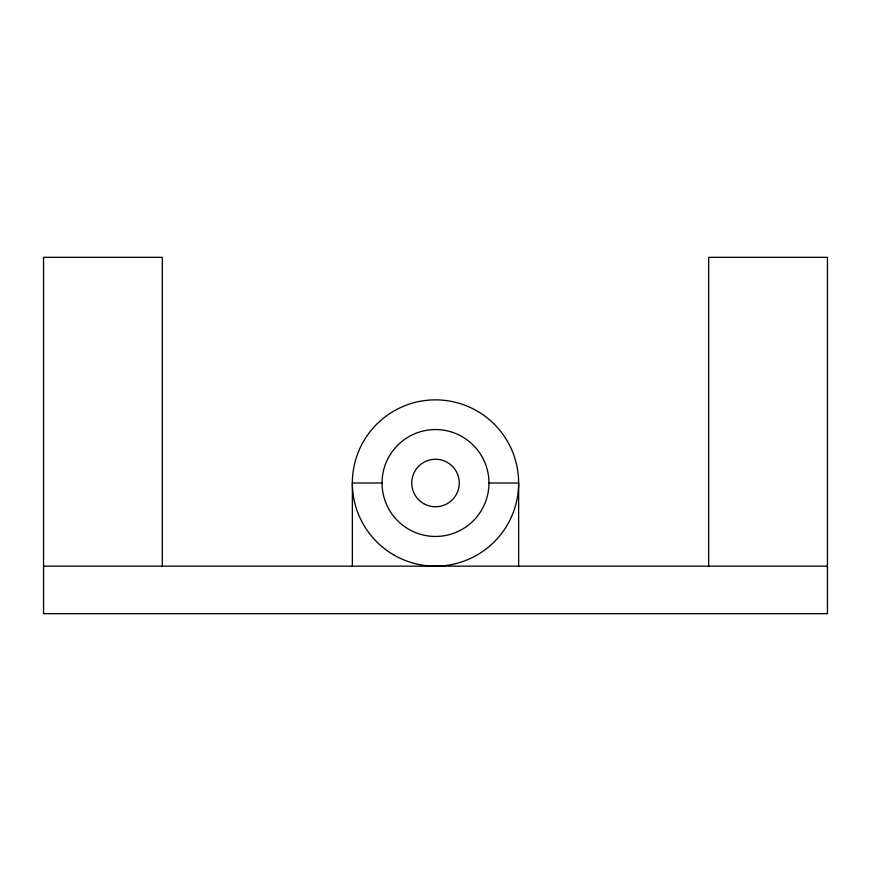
<?xml version="1.0" encoding="UTF-8"?>
<svg xmlns="http://www.w3.org/2000/svg" width="871" height="871" viewBox="0 0 871 871"><rect width="100%" height="100%" fill="white"/><g stroke="black" fill="none" stroke-linecap="round" stroke-linejoin="round"><path stroke-width="1.31" d="M382.053 483.013L352.363 483.013L352.363 566.15M488.947 483.013A53.447 53.447 0 0 0 408.771 436.719A53.447 53.447 0 0 0 408.771 529.296A53.447 53.447 0 0 0 488.947 483.013L518.637 483.013L518.637 566.15M43.55 566.15L827.45 566.15M708.678 566.15L708.678 257.337L827.45 257.337L827.45 613.663L43.55 613.663L43.55 257.337L162.322 257.337L162.322 566.15M393.932 555.012A83.137 83.137 0 0 0 518.637 483.013A83.137 83.137 0 0 0 393.932 411.003A83.137 83.137 0 0 0 393.932 555.012M423.622 503.58A23.757 23.757 0 0 0 459.257 483.013A23.757 23.757 0 0 0 423.622 462.436A23.757 23.757 0 0 0 423.622 503.58"/></g></svg>
